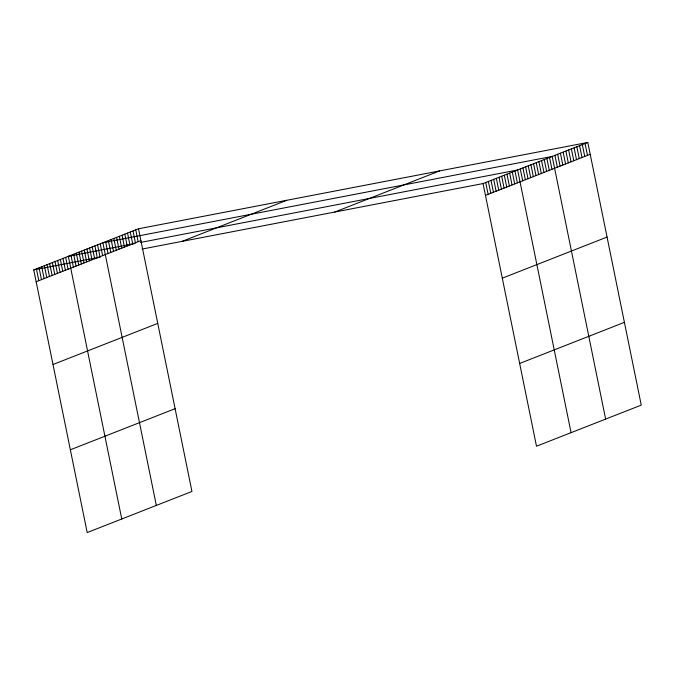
<?xml version="1.0" encoding="UTF-8"?>
<svg xmlns="http://www.w3.org/2000/svg" width="675" height="675" viewBox="0 0 675 675"><rect width="100%" height="100%" fill="white"/><g stroke="black" fill="none" stroke-linecap="round" stroke-linejoin="round"><path stroke-width="1.01" d="M138.502 228.783L191.945 491.451L87.193 532.558L33.75 269.882L138.502 228.783L587.807 142.442L641.25 405.118L536.498 446.217L483.055 183.549L587.807 142.442M36.163 281.728L140.915 240.629M182.022 241.388L286.774 200.289M334.783 212.034L439.535 170.935M53.004 364.5L157.756 323.401M485.468 195.396L590.22 154.297M502.31 278.168L607.061 237.068M70.352 449.786L175.103 408.679M519.657 363.445L624.409 322.346M134.848 243.532L68.318 256.314L121.762 518.991M140.552 242.435L517.624 169.982L571.067 432.658M33.75 269.882L100.28 257.099M142.104 249.058L483.055 183.549M585.065 143.522L587.478 155.368M582.331 144.593L584.736 156.44M579.589 145.665L582.002 157.52M576.847 146.745L579.26 158.591M574.113 147.817L576.517 159.671M571.371 148.897L573.784 160.743M568.628 149.968L571.042 161.814M565.895 151.048L568.299 162.894M563.153 152.12L565.566 163.966M560.41 153.191L562.823 165.046M557.668 154.271L560.081 166.118M554.934 155.343L557.339 167.189M605.635 419.091L552.192 156.423L102.887 242.755L156.33 505.432M549.534 157.461L551.947 169.315M546.877 158.507L549.281 170.353M544.219 159.545L546.623 171.399M541.553 160.591L543.966 172.437M538.895 161.637L541.308 173.483M536.237 162.675L538.65 174.53M533.579 163.721L535.992 175.568M530.921 164.768L533.326 176.614M528.263 165.805L530.668 177.66M525.597 166.852L528.01 178.698M522.939 167.898L525.352 179.744M520.282 168.936L522.695 180.79M514.966 171.028L517.379 182.874M512.308 172.066L514.713 183.921M509.65 173.112L512.055 184.958M506.984 174.158L509.397 186.005M504.326 175.196L506.739 187.051M501.668 176.243L504.082 188.089M499.011 177.289L501.424 189.135M496.353 178.327L498.757 190.181M493.695 179.373L496.1 191.219M491.029 180.419L493.442 192.265M488.371 181.457L490.784 193.312M485.713 182.503L488.126 194.349M135.759 229.854L138.172 241.701M133.026 230.926L135.43 242.781M130.283 232.006L132.697 243.852M127.541 233.078L129.954 244.932M124.807 234.157L127.212 246.004M122.065 235.229L124.478 247.075M119.323 236.301L121.736 248.155M116.589 237.381L118.994 249.227M113.847 238.452L116.26 250.307M111.105 239.532L113.518 251.378M108.363 240.604L110.776 252.45M105.629 241.675L108.034 253.53M100.229 243.793L102.642 255.648M97.571 244.839L99.976 256.686M94.913 245.886L97.318 257.732M92.247 246.923L94.66 258.778M89.589 247.97L92.003 259.816M86.932 249.016L89.345 260.862M84.274 250.054L86.687 261.908M81.616 251.1L84.021 262.946M78.958 252.146L81.363 263.993M76.292 253.184L78.705 265.039M73.634 254.23L76.047 266.077M70.976 255.277L73.389 267.123M65.661 257.361L68.074 269.207M63.003 258.407L65.407 270.253M60.345 259.445L62.75 271.299M57.679 260.491L60.092 272.337M55.021 261.537L57.434 273.383M52.363 262.575L54.776 274.43M49.705 263.621L52.118 275.468M47.047 264.668L49.452 276.514M44.39 265.705L46.794 277.56M41.723 266.752L44.137 278.598M39.066 267.798L41.479 279.644M36.408 268.836L38.821 280.69"/></g></svg>
